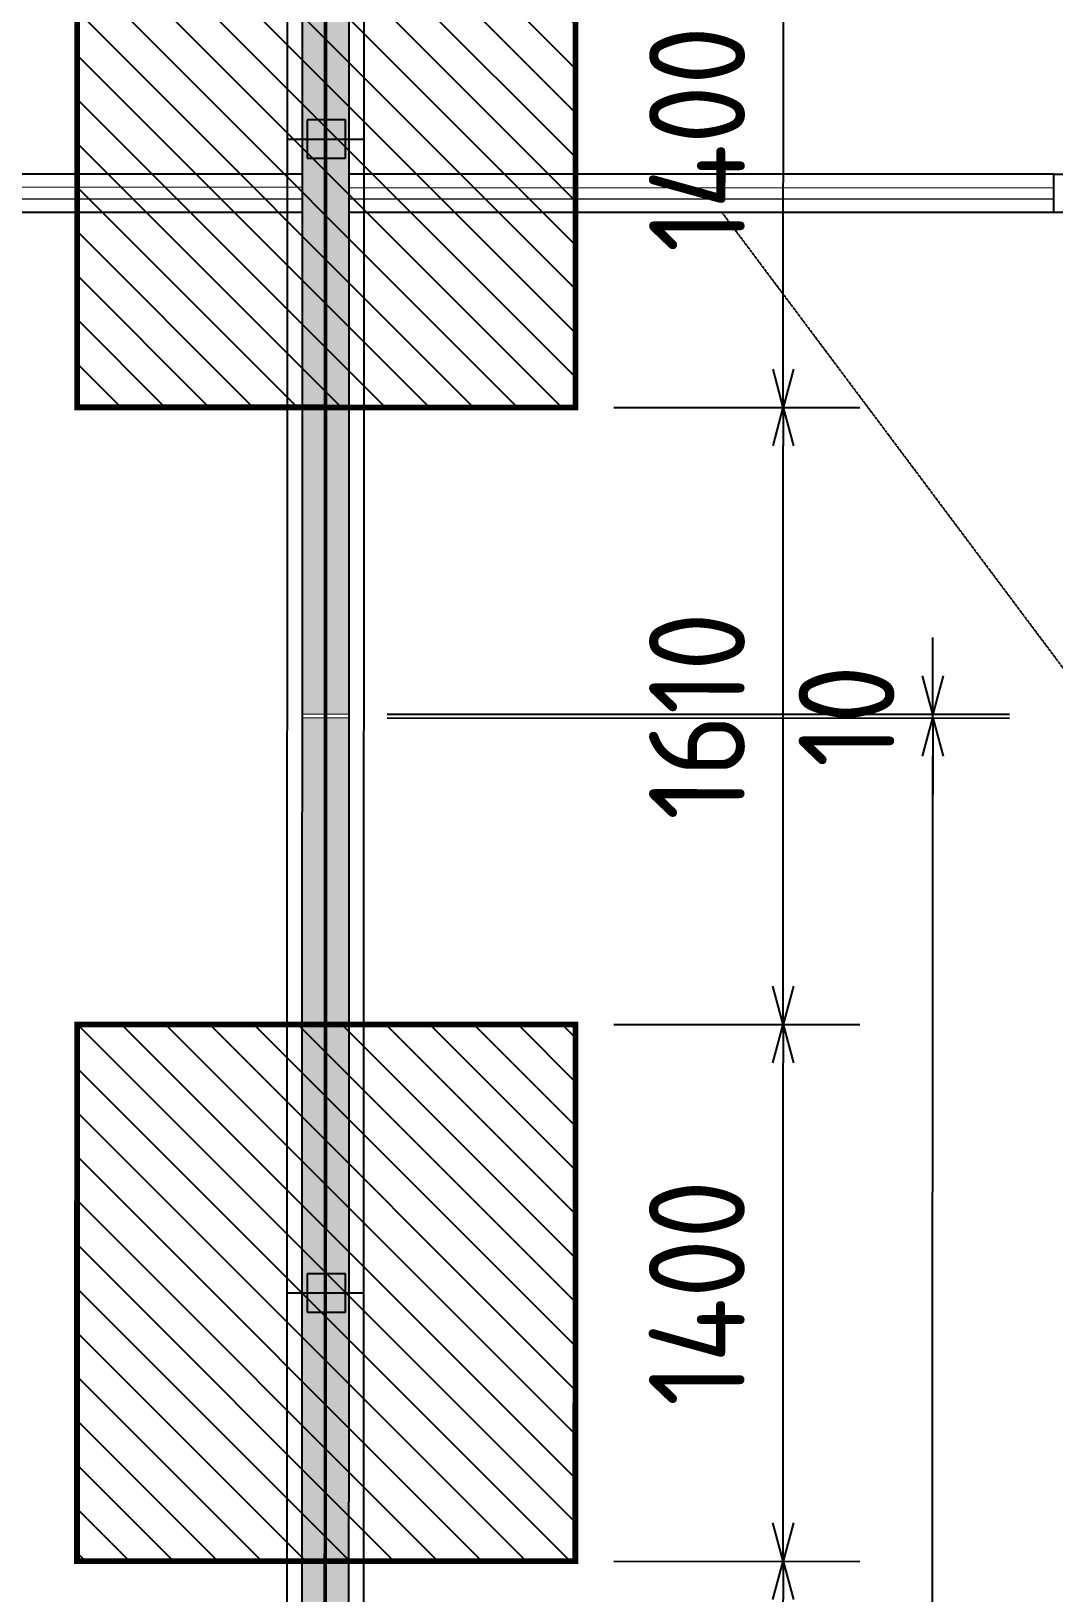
# Model space of a CAD drawing. Header units: centimetres. Extents: x -6122352 to 4157695, y -1694241 to 1947892.
# Drawn here: x 200890 to 203558, y -164985 to -160911 of the extents above; entities that cross this region are included whole.
import ezdxf
from ezdxf.xclip import XClip

# ---------------------------------------------------------------- set-up
doc = ezdxf.new("R2010")
doc.units = ezdxf.units.CM
doc.header["$MEASUREMENT"] = 0
doc.header["$XCLIPFRAME"] = 2
doc.header["$PDMODE"] = 66
doc.header["$PDSIZE"] = 100
doc.linetypes.add('DASHED2', pattern=[0.375, 0.25, -0.125])
for name, color, linetype in [('00-MI-DIM', 7, 'Continuous'), ('@MI-FOOTINGS', 7, 'Continuous'), ('@MI-MEP', 7, 'Continuous'), ('@MI-REF LAYER', 7, 'Continuous'), ('@MI-TYPE-02', 6, 'Continuous'), ('B_TH_6', 7, 'Continuous')]:
    doc.layers.add(name, color=color, linetype=linetype)
for name, color, linetype, lineweight, true_color in [('08-Compound Wall-2', 6, 'Continuous', 25, 0xff00ff), ('08-Compound Wall-3', 5, 'Continuous', 25, 0x0000ff), ('23585-XR-AR-DAMAC PLOT LIMITS$0$1-End units', 7, 'Continuous', 5, 0xf8991e)]:
    doc.layers.add(name, color=color, linetype=linetype, lineweight=lineweight, true_color=true_color)
doc.layers.add('23585-XR-AR-END-GROUND FLOOR$0$A-LOVR-PLAN', color=251, linetype='Continuous', lineweight=9)
doc.layers.add('A-ANNO-TEXT', color=3, linetype='Continuous', lineweight=25)
doc.styles.add('Schueco-BEMSTIL', font='isocpeur.ttf', dxfattribs={"width": 0.9})
doc.styles.get("Standard").update_dxf_attribs({"font": 'arial.ttf'})
doc.dimstyles.new('LEADER', dxfattribs={"dimtxt": 0.18, "dimasz": 0.25, "dimexe": 0.18, "dimexo": 0.0625, "dimgap": 0.09, "dimtad": 0, "dimtih": 1, "dimtoh": 1, "dimdec": 4, "dimzin": 0, "dimdsep": 46, "dimtxsty": 'Standard', "dimblk": 'DOT', "dimcen": 0.09, "dimadec": 0, "dimazin": 0, "dimtfac": 1, "dimtdec": 4, "dimtofl": 0, "dimtmove": 0, "dimatfit": 3, "dimldrblk": 'DOT', "dimfxl": 1, "dimtolj": 1, "dimtzin": 0, "dimarcsym": 0})
doc.dimstyles.new('MI- JWC-TXT-2.5 MM', dxfattribs={"dimscale": 1.5, "dimtxt": 2.5, "dimasz": 1, "dimexe": 2, "dimexo": 1, "dimgap": 1, "dimtad": 1, "dimdec": 0, "dimdsep": 46, "dimtxsty": 'Schueco-BEMSTIL', "dimblk": 'OPEN30', "dimcen": 0, "dimdle": 2, "dimclrd": 140, "dimclre": 8, "dimclrt": 40, "dimadec": 0, "dimazin": 2, "dimtfac": 1, "dimtdec": 0, "dimtix": 1, "dimtmove": 2, "dimatfit": 3, "dimldrblk": 'OPEN', "dimfxl": 2, "dimlwd": -1, "dimlwe": -1, "dimarcsym": 0})

# ---------------------------------------------------------------- blocks, each defined once
blk = doc.blocks.new('23585-XR-AR-BOUNDARY WALLS AND SETBACKS')
at = {"layer": '08-Compound Wall-2'}
for points in [[(496639.1689483006, 2768943.786529186), (496656.7903274597, 2768927.640386593)], [(496639.0338343583, 2768943.639069963), (496656.6552123292, 2768927.492928458)]]:
    blk.add_lwpolyline(points, dxfattribs=at)
blk = doc.blocks.new('A$C9d9485f6')
at = {"layer": 'A-ANNO-TEXT', "rotation": 312.4881850805905}
blk.add_blockref('23585-XR-AR-BOUNDARY WALLS AND SETBACKS', (-2377088.534775567, -1504219.252137818), dxfattribs=at)
blk = doc.blocks.new('23585-XR-AR-DAMAC PLOT LIMITS')
at = {"layer": '23585-XR-AR-DAMAC PLOT LIMITS$0$1-End units', "color": 251, "true_color": 0x636466}
for points in [[(496656.7965000002, 2768927.4991), (496639.1013000002, 2768943.7127), (496645.2829, 2768950.459100001), (496662.9780999999, 2768934.2455)], [(496650.6149000004, 2768920.752900001), (496632.9199000001, 2768936.966499999), (496639.1013000002, 2768943.7127), (496656.7965000002, 2768927.4991)]]:
    blk.add_lwpolyline(points, close=True, dxfattribs=at)
blk = doc.blocks.new('A$Cf093b529')
at = {"layer": 'A-ANNO-TEXT'}
blk.add_blockref('23585-XR-AR-DAMAC PLOT LIMITS', (-495391.9901121984, -2768603.441896566), dxfattribs=at)
blk = doc.blocks.new('A$C62ac5cd4')
at = {"color": 1, "true_color": 0xeb0000, "const_width": 0.008}
blk.add_lwpolyline([(54.29815629776567, -24.00028711138293), (45.1479600421153, -24.00023933476768), (39.1479552090168, -24.0002412640024), (33.14809783408418, -24.00010808045045), (27.14809300238267, -24.00011000968516), (21.14808816788718, -24.00011193961836), (15.14808333572, -24.00011386862025), (9.147943388205022, -23.99996833875775), (0.0007203249260783195, -23.99990891292691), (0, 0), (9.148070784285665, -9.646592661738396e-05), (15.14807561784983, -9.453482925891876e-05), (21.14808045001701, -9.26060602068901e-05), (27.14808528404683, -9.067612700164318e-05), (33.14809011667967, -8.874665945768356e-05), (39.14794749161229, -0.0002219299785792828), (45.14795232424513, -0.0002200007438659668), (54.2981485798955, -0.0002677775919437408)], close=True, dxfattribs=at)
blk = doc.blocks.new('A$C711b571c')
at = {"color": 1, "true_color": 0xeb0000, "const_width": 0.008}
blk.add_lwpolyline([(54.30210460349917, -0.0004635702352970839), (54.30253221606836, -24.0003601370845), (45.14992791507393, -24.00034483429044), (39.14978796849027, -24.00019676890224), (33.14978313492611, -24.00019616470672), (27.14977830182761, -24.00019555841573), (21.14977346872911, -24.00019495398737), (15.14991609519348, -24.00005923560821), (9.149911262560636, -24.00005862955004), (-2.420507371425629e-06, -24.00001933402382), (0, 0), (9.150048795621842, -0.0001867562532424927), (15.150053629186, -0.0001873618457466364), (21.15005846228451, -0.0001879669725894928), (27.14978072280064, -0.0001762248575687408), (33.1497855563648, -0.0001768304500728846), (39.14979038946331, -0.0001774353440850973), (45.1499303355813, -0.0003255011979490519)], close=True, dxfattribs=at)
blk = doc.blocks.new('XR-AR-END-SETTING OUT PLAN')
at = {"layer": '08-Compound Wall-3'}
for p, q in [((1900.044146533911, 10600.0005848068), (-523.2971514484661, 10600.00058478686)), ((1900.044146533911, 10500.00058480681), (-523.2971514474184, 10500.00058478684))]:
    blk.add_line(p, q, dxfattribs=at)
blk.add_lwpolyline([(1950.044146533911, 10600.00060864944), (1900.044146533911, 10600.00060864944), (1900.044145320485, 10500.00060864944), (1950.044146842208, 10500.00060864944)], close=True, dxfattribs=at)
at = {"layer": '23585-XR-AR-END-GROUND FLOOR$0$A-LOVR-PLAN'}
blk.add_lwpolyline([(1900.044146533911, 10600.00063503276), (1900.044146533911, 10500.00063249208)], dxfattribs=at)
blk.add_lwpolyline([(1900.044146839268, 10534.99812595142), (1900.044146839268, 10564.99812595142), (-523.3010777489098, 10564.99812655811), (-523.3010777489098, 10534.99812655811)], close=True, dxfattribs=at)
blk = doc.blocks.new('END UNIT')
at = {"xscale": 0.001, "yscale": 0.001, "zscale": 0.001}
blk.add_blockref('XR-AR-END-SETTING OUT PLAN', (-9.150201729830158, 0), dxfattribs=at)
blk = doc.blocks.new('TH_6')
blk.add_blockref('END UNIT', (495802.3053798428, 2769163.996563952))
at = {"xscale": -1}
blk.add_blockref('END UNIT', (495838.3053798437, 2769163.996563952), dxfattribs=at)
blk = doc.blocks.new('23585-XR-AR-MALDIVE-3$0$TH_6')
at = {"layer": 'B_TH_6', "xscale": 1.000019685734281, "yscale": 1.000019685734281, "zscale": 1.000019685734281}
blk.add_blockref('TH_6', (-9.760182827245444, -54.51303543616086), dxfattribs=at)
blk = doc.blocks.new('_Dot')
at = {"color": 0, "linetype": 'ByBlock', "lineweight": -2}
blk.add_line((-0.5, 0), (-1, 0), dxfattribs=at)
at = {"color": 0, "linetype": 'ByBlock', "const_width": 0.5}
blk.add_lwpolyline([(-0.25, 0, 1), (0.25, 0, 1)], format="xyb", close=True, dxfattribs=at)
blk = doc.blocks.new('A$Cc095a7f5')
at = {"color": 1, "true_color": 0xeb0000, "const_width": 0.008}
blk.add_lwpolyline([(54.29815629776567, -24.00028711138293), (45.1479600421153, -24.00023933453485), (39.14795520948246, -24.00024126376957), (33.14809783454984, -24.00010808045045), (27.14809300238267, -24.00011000968516), (21.14808816788718, -24.00011193938553), (15.14808333572, -24.00011386862025), (9.147943388205022, -23.99996833875775), (0.0007203249260783195, -23.99990891292691), (0, 0), (9.148070784285665, -9.646546095609665e-05), (15.14807561784983, -9.453482925891876e-05), (21.14808045001701, -9.26060602068901e-05), (27.14808528451249, -9.067589417099953e-05), (33.14809011667967, -8.874665945768356e-05), (39.14794749161229, -0.0002219299785792828), (45.14795232424513, -0.0002200007438659668), (54.2981485798955, -0.0002677775919437408)], close=True, dxfattribs=at)
blk = doc.blocks.new('A$C041ab15c')
at = {"color": 1, "true_color": 0xeb0000, "const_width": 0.008}
blk.add_lwpolyline([(54.30210460303351, -0.0004635704681277275), (54.3025322156027, -24.00036013685167), (45.14992791460827, -24.00034483429044), (39.14978796849027, -24.00019676890224), (33.14978313492611, -24.00019616447389), (27.14977830182761, -24.0001955581829), (21.14977346826345, -24.00019495375454), (15.14991609519348, -24.00005923537537), (9.149911262560636, -24.00005862955004), (-2.420973032712936e-06, -24.00001933379099), (0, 0), (9.15004879515618, -0.0001867562532424927), (15.150053629186, -0.0001873616129159927), (21.15005846181884, -0.0001879669725894928), (27.14978072280064, -0.0001762248575687408), (33.14978555589914, -0.0001768306829035282), (39.14979038946331, -0.0001774351112544537), (45.1499303355813, -0.0003255009651184082)], close=True, dxfattribs=at)
blk = doc.blocks.new('_Open30')
at = {"color": 0, "linetype": 'ByBlock', "lineweight": -2}
for p, q in [((-1, 0.26794919), (0, 0)), ((0, 0), (-1, -0.26794919)), ((0, 0), (-1, 0))]:
    blk.add_line(p, q, dxfattribs=at)
blk = doc.blocks.new('*D758')
at = {"layer": '00-MI-DIM', "color": 8, "transparency": 16777216}
for p, q in [((30080.91296065272, -159.9694285271588), (30080.91296065272, -1783.591701999178)), ((36080.91296065272, -159.9694285272136), (36080.91296065272, -1783.591701999177))]:
    blk.add_line(p, q, dxfattribs=at)
at = {"layer": '00-MI-DIM', "color": 140, "transparency": 16777216}
blk.add_line((30180.91296065272, -1583.591701999178), (35980.91296065272, -1583.591701999177), dxfattribs=at)
at = {"layer": 'Defpoints', "color": 0, "transparency": 16777216}
for p in [(30080.91296065272, -59.96942852717621), (36080.91296065272, -59.9694285272344), (36080.91296065272, -1583.591701999197)]:
    blk.add_point(p, dxfattribs=at)
at = {"layer": '00-MI-DIM', "color": 140, "transparency": 16777216, "xscale": 100, "yscale": 100, "zscale": 100, "rotation": 179.9999999999999}
blk.add_blockref('_Open30', (30080.91296065272, -1583.591701999178), dxfattribs=at)
at = {"layer": '00-MI-DIM', "color": 140, "transparency": 16777216, "xscale": 100, "yscale": 100, "zscale": 100}
blk.add_blockref('_Open30', (36080.91296065272, -1583.591701999177), dxfattribs=at)
at = {"layer": '00-MI-DIM', "color": 40, "transparency": 16777216, "insert": (33080.91296065275, -1358.591701999192), "char_height": 250, "attachment_point": 5, "style": 'Schueco-BEMSTIL'}
blk.add_mtext('6000', dxfattribs=at)
blk = doc.blocks.new('_Open')
at = {"color": 0, "linetype": 'ByBlock', "lineweight": -2}
for p, q in [((-1, 0.1666666666666667), (0, 0)), ((-1, -0.1666666666666667), (0, 0)), ((0, 0), (-1, 0))]:
    blk.add_line(p, q, dxfattribs=at)
blk = doc.blocks.new('*D759')
at = {"layer": '00-MI-DIM', "color": 8, "transparency": 16777216}
for p, q in [((36080.91296065272, -159.9694285271917), (36080.91296065272, -1783.591701999125)), ((36090.91296065275, -159.9694285271699), (36090.91296065275, -1783.591701999125))]:
    blk.add_line(p, q, dxfattribs=at)
at = {"layer": '00-MI-DIM', "color": 140, "transparency": 16777216}
for p, q in [((35980.91296065272, -1583.591701999125), (35880.91296065272, -1583.591701999125)), ((36080.91296065272, -1583.591701999125), (36090.91296065275, -1583.591701999125)), ((36190.91296065275, -1583.591701999125), (36290.91296065275, -1583.591701999125))]:
    blk.add_line(p, q, dxfattribs=at)
at = {"layer": 'Defpoints', "color": 0, "transparency": 16777216}
for p in [(36080.91296065272, -59.96942852721257), (36090.91296065275, -59.96942852719076), (36090.91296065275, -1583.591701999145)]:
    blk.add_point(p, dxfattribs=at)
at = {"layer": '00-MI-DIM', "color": 140, "transparency": 16777216, "xscale": 100, "yscale": 100, "zscale": 100}
blk.add_blockref('_Open30', (36080.91296065272, -1583.591701999125), dxfattribs=at)
at = {"layer": '00-MI-DIM', "color": 140, "transparency": 16777216, "xscale": 100, "yscale": 100, "zscale": 100, "rotation": 179.9999999999999}
blk.add_blockref('_Open30', (36090.91296065275, -1583.591701999125), dxfattribs=at)
at = {"layer": '00-MI-DIM', "color": 40, "transparency": 16777216, "insert": (36085.91296065273, -1358.591701999141), "char_height": 250, "attachment_point": 5, "style": 'Schueco-BEMSTIL'}
blk.add_mtext('10', dxfattribs=at)
blk = doc.blocks.new('T2-FOOTING PLAN')
at = {"layer": '@MI-FOOTINGS', "transparency": 33554679}
h = blk.add_hatch(dxfattribs=at)
h.set_pattern_fill('ANSI31', color=8, scale=650)
h.set_pattern_definition([(45, (0, 0), (-57.45242597140699, 57.45242597140699), [])])
h.paths.add_polyline_path([(-700, 650), (700, 650), (700, -650), (-700, -650)])
at = {"layer": '@MI-FOOTINGS', "color": 160, "true_color": 0x3340f0, "const_width": 15}
blk.add_lwpolyline([(-700, 650), (700, 650), (700, -650), (-700, -650)], close=True, dxfattribs=at)
at = {"layer": '@MI-FOOTINGS', "color": 30}
blk.add_point((0, 0), dxfattribs=at)
blk = doc.blocks.new('*D767')
at = {"layer": '00-MI-DIM', "color": 8, "transparency": 16777216}
for p, q in [((32280.9129267041, -751.5719271562587), (32280.9129267041, -1393.432728079776)), ((33880.91297347841, -751.5734429404423), (33880.91297347841, -1393.432728079776))]:
    blk.add_line(p, q, dxfattribs=at)
at = {"layer": '00-MI-DIM', "color": 140, "transparency": 16777216}
blk.add_line((32380.9129267041, -1193.432728079776), (33780.91297347841, -1193.432728079776), dxfattribs=at)
at = {"layer": 'Defpoints', "color": 0, "transparency": 16777216}
for p in [(32280.91292670409, -651.5719271562773), (33880.9129734784, -651.5734429404617), (33880.9129734784, -1193.432728079795)]:
    blk.add_point(p, dxfattribs=at)
at = {"layer": '00-MI-DIM', "color": 140, "transparency": 16777216, "xscale": 100, "yscale": 100, "zscale": 100, "rotation": 179.9999999999999}
blk.add_blockref('_Open30', (32280.9129267041, -1193.432728079776), dxfattribs=at)
at = {"layer": '00-MI-DIM', "color": 140, "transparency": 16777216, "xscale": 100, "yscale": 100, "zscale": 100}
blk.add_blockref('_Open30', (33880.91297347841, -1193.432728079776), dxfattribs=at)
at = {"layer": '00-MI-DIM', "color": 40, "transparency": 16777216, "insert": (33080.91295009125, -968.4327280797904), "char_height": 250, "attachment_point": 5, "style": 'Schueco-BEMSTIL'}
blk.add_mtext('1600', dxfattribs=at)
blk = doc.blocks.new('*D768')
at = {"layer": '00-MI-DIM', "color": 8, "transparency": 16777216}
for p, q in [((33880.91297347844, -751.5734429404496), (33880.91297347844, -1393.432728079768)), ((35280.9129734784, -751.5734429404123), (35280.9129734784, -1393.432728079767))]:
    blk.add_line(p, q, dxfattribs=at)
at = {"layer": '00-MI-DIM', "color": 140, "transparency": 16777216}
blk.add_line((33980.91297347844, -1193.432728079768), (35180.9129734784, -1193.432728079767), dxfattribs=at)
at = {"layer": 'Defpoints', "color": 0, "transparency": 16777216}
for p in [(33880.91297347843, -651.573442940469), (35280.9129734784, -651.5734429404325), (35280.9129734784, -1193.432728079787)]:
    blk.add_point(p, dxfattribs=at)
at = {"layer": '00-MI-DIM', "color": 140, "transparency": 16777216, "xscale": 100, "yscale": 100, "zscale": 100, "rotation": 179.9999999999999}
blk.add_blockref('_Open30', (33880.91297347844, -1193.432728079768), dxfattribs=at)
at = {"layer": '00-MI-DIM', "color": 140, "transparency": 16777216, "xscale": 100, "yscale": 100, "zscale": 100}
blk.add_blockref('_Open30', (35280.9129734784, -1193.432728079767), dxfattribs=at)
at = {"layer": '00-MI-DIM', "color": 40, "transparency": 16777216, "insert": (34580.91297347842, -968.4327280797829), "char_height": 250, "attachment_point": 5, "style": 'Schueco-BEMSTIL'}
blk.add_mtext('1400', dxfattribs=at)
blk = doc.blocks.new('*D769')
at = {"layer": '00-MI-DIM', "color": 8, "transparency": 16777216}
for p, q in [((35280.91297347843, -751.5734429404487), (35280.91297347843, -1393.432728079789)), ((36890.91292670412, -751.571927156438), (36890.91292670412, -1393.432728079788))]:
    blk.add_line(p, q, dxfattribs=at)
at = {"layer": '00-MI-DIM', "color": 140, "transparency": 16777216}
blk.add_line((35380.91297347843, -1193.432728079789), (36790.91292670412, -1193.432728079788), dxfattribs=at)
at = {"layer": 'Defpoints', "color": 0, "transparency": 16777216}
for p in [(35280.91297347843, -651.5734429404689), (36890.91292670411, -651.5719271564592), (36890.91292670412, -1193.43272807981)]:
    blk.add_point(p, dxfattribs=at)
at = {"layer": '00-MI-DIM', "color": 140, "transparency": 16777216, "xscale": 100, "yscale": 100, "zscale": 100, "rotation": 179.9999999999999}
blk.add_blockref('_Open30', (35280.91297347843, -1193.432728079789), dxfattribs=at)
at = {"layer": '00-MI-DIM', "color": 140, "transparency": 16777216, "xscale": 100, "yscale": 100, "zscale": 100}
blk.add_blockref('_Open30', (36890.91292670412, -1193.432728079788), dxfattribs=at)
at = {"layer": '00-MI-DIM', "color": 40, "transparency": 16777216, "insert": (36085.91295009127, -968.4327280798046), "char_height": 250, "attachment_point": 5, "style": 'Schueco-BEMSTIL'}
blk.add_mtext('1610', dxfattribs=at)
blk = doc.blocks.new('*D770')
at = {"layer": '00-MI-DIM', "color": 8, "transparency": 16777216}
for p, q in [((36890.91292670412, -751.5719271564308), (36890.91292670412, -1393.432728079766)), ((38290.91292670419, -751.5719271564445), (38290.91292670419, -1393.432728079766))]:
    blk.add_line(p, q, dxfattribs=at)
at = {"layer": '00-MI-DIM', "color": 140, "transparency": 16777216}
blk.add_line((36990.91292670412, -1193.432728079766), (38190.91292670419, -1193.432728079766), dxfattribs=at)
at = {"layer": 'Defpoints', "color": 0, "transparency": 16777216}
for p in [(36890.91292670411, -651.5719271564519), (38290.91292670417, -651.5719271564665), (38290.91292670418, -1193.432728079788)]:
    blk.add_point(p, dxfattribs=at)
at = {"layer": '00-MI-DIM', "color": 140, "transparency": 16777216, "xscale": 100, "yscale": 100, "zscale": 100, "rotation": 179.9999999999999}
blk.add_blockref('_Open30', (36890.91292670412, -1193.432728079766), dxfattribs=at)
at = {"layer": '00-MI-DIM', "color": 140, "transparency": 16777216, "xscale": 100, "yscale": 100, "zscale": 100}
blk.add_blockref('_Open30', (38290.91292670419, -1193.432728079766), dxfattribs=at)
at = {"layer": '00-MI-DIM', "color": 40, "transparency": 16777216, "insert": (37590.91292670416, -968.4327280797827), "char_height": 250, "attachment_point": 5, "style": 'Schueco-BEMSTIL'}
blk.add_mtext('1400', dxfattribs=at)
blk = doc.blocks.new('A$Cf744b3d2')
at = {"layer": '@MI-TYPE-02'}
h = blk.add_hatch(color=256, dxfattribs=at)
h.dxf.hatch_style = 1
h.paths.add_polyline_path([(5901.406811821071, 63.2088339099646), (-0.4458329489862081, 59.99999714994919), (-0.4668720423651394, -60.00000100570469), (5901.385772727663, -56.79116424568201)])
h.paths.add_polyline_path([(11911.40671944994, 62.15512598369969), (5911.406811667373, 63.20708065230428), (5911.385772573994, -56.79291750335688), (11911.38568035662, -57.84487217195419)])
h.paths.add_polyline_path([(17921.40662707892, 61.10141805747844), (11921.4067192963, 62.15337272609759), (11921.38568020292, -57.84662542956357), (17921.38558798557, -58.89858009817544)])
h.paths.add_polyline_path([(23931.40653470781, 60.04771013115533), (17931.40662692525, 61.0996647997672), (17931.38558783184, -58.90033335589396), (23931.38549561449, -59.95228802450583)])
h.paths.add_polyline_path([(24070.91296065273, 60.03057147288928), (30070.91296065273, 60.03057147288928), (30070.91296065273, -59.96942852711072), (24070.91296065273, -59.969428527118)])
h.paths.add_polyline_path([(30080.91296065276, 60.03057147282379), (36080.91296065273, 60.03057147281652), (36080.91296065273, -59.96942852718348), (30080.91296065273, -59.96942852717621)])
h.paths.add_polyline_path([(36090.91296065279, 60.03057147264917), (42090.91296065276, 60.03057147264917), (42090.91296065276, -59.96942852735083), (36090.91296065276, -59.96942852735083)])
h.paths.add_polyline_path([(42100.91296065276, 60.03057147252548), (47999.96895569476, 59.7409621197512), (47999.96895569476, -60.2590378802488), (42100.91296065276, -59.96942852747452)])
at = {"layer": '@MI-TYPE-02', "const_width": 2.5}
for points in [[(30080.91296065276, 60.03057147282379), (36080.91296065273, 60.03057147281652), (36080.91296065273, -59.96942852718348), (30080.91296065273, -59.96942852717621)], [(36090.91296065279, 60.03057147264917), (42090.91296065276, 60.03057147264917), (42090.91296065276, -59.96942852735083), (36090.91296065276, -59.96942852735083)]]:
    blk.add_lwpolyline(points, close=True, dxfattribs=at)
at = {"layer": '@MI-FOOTINGS'}
for p in [(34580.91297347844, -1.573442940469249), (37590.91292670413, -1.571927156452148)]:
    blk.add_blockref('T2-FOOTING PLAN', p, dxfattribs=at)
at = {"layer": '00-MI-DIM'}
for base, p1, p2, picture, middle in [((36080.91296065272, -1583.591701999197), (30080.91296065273, -59.96942852717621), (36080.91296065273, -59.96942852723441), '*D758', (33080.91296065276, -1583.591701999197)), ((36090.91296065275, -1583.591701999116), (36080.91296065273, -59.96942852721259), (36090.91296065276, -59.96942852719076), '*D759', (36085.91296065273, -1583.591701999117))]:
    dim = blk.add_linear_dim(base=base, p1=p1, p2=p2, dimstyle='MI- JWC-TXT-2.5 MM', dxfattribs=at)
    dim.commit()
    dim.dimension.update_dxf_attribs({"geometry": picture, "text_midpoint": middle, "dimtype": 160})
for base, p1, p2, picture, middle in [((33880.9129734784, -1193.432728079795), (32280.9129267041, -651.5719271562775), (33880.91297347841, -651.573442940462), '*D767', (33080.91295009125, -968.4327280797957)), ((35280.9129734784, -1193.432728079787), (33880.91297347844, -651.5734429404692), (35280.91297347841, -651.5734429404329), '*D768', (34580.91297347841, -968.4327280797884)), ((36890.91292670412, -1193.43272807981), (35280.91297347844, -651.5734429404692), (36890.91292670413, -651.5719271564594), '*D769', (36085.91295009127, -968.4327280798103)), ((38290.91292670418, -1193.432728079788), (36890.91292670413, -651.5719271564521), (38290.91292670419, -651.5719271564667), '*D770', (37590.91292670416, -968.4327280797886))]:
    dim = blk.add_linear_dim(base=base, p1=p1, p2=p2, dimstyle='MI- JWC-TXT-2.5 MM', dxfattribs=at)
    dim.commit()
    dim.dimension.update_dxf_attribs({"geometry": picture, "text_midpoint": middle})

msp = doc.modelspace()

# ---------------------------------------------------------------- block references
at = {"layer": '@MI-MEP', "color": 10, "xscale": 1000, "yscale": 1000, "zscale": 1000}
for name, p, rotation in [('A$C711b571c', (201656.2500581101, -174783.9390670481), 179.9905626783327), ('A$C62ac5cd4', (255953.1346584664, -174793.5473126883), 179.9901620519291)]:
    msp.add_blockref(name, p, dxfattribs=dict(at, rotation=rotation))
at = {"layer": '@MI-REF LAYER', "xscale": 1000, "yscale": 1000, "zscale": 1000}
msp.add_blockref('A$C9d9485f6', (-23958.95045533385, 48155.57226163784), dxfattribs=at)
at = {"layer": '@MI-REF LAYER', "xscale": 1000, "yscale": 1000, "zscale": 1000, "rotation": 312.4882903633292}
msp.add_blockref('A$Cf093b529', (-891608.7329339073, 539022.7201118186), dxfattribs=at)

# ---------------------------------------------------------------- next in the draw order: block references
at = {"layer": '@MI-REF LAYER'}
ref = msp.add_blockref('23585-XR-AR-MALDIVE-3$0$TH_6', (496470287.6231596, 2768928042.146455), dxfattribs=dict(at, xscale=1000, yscale=1000, zscale=1000, rotation=179.9901620352055))
XClip(ref).set_block_clipping_path([(495793.2155548502, 2769187.9369901186), (495793.21697509894, 2769163.9974125745), (495847.2586643086, 2769163.9971258836), (495847.2579624881, 2769187.9370612334), (495838.31886551995, 2769187.896688318), (495832.31872083666, 2769187.896835653), (495826.31871414464, 2769187.8968359823), (495820.3187054312, 2769187.896830543), (495814.31897930335, 2769187.8968236684), (495808.3189702737, 2769187.8968236437), (495802.3189610406, 2769187.8968233746)])
ref = msp.add_blockref('23585-XR-AR-MALDIVE-3$0$TH_6', (496524586.1594646, 2768928032.721827), dxfattribs=dict(at, xscale=1000, yscale=1000, zscale=1000, rotation=179.9901620622459))
XClip(ref).set_block_clipping_path([(495847.3952198066, 2769187.935563058), (495838.31909169024, 2769187.8967248513), (495832.31908332277, 2769187.8967248574), (495826.3192199203, 2769187.8968596635), (495820.31921308115, 2769187.896850109), (495814.31920416746, 2769187.8968599862), (495808.3191952454, 2769187.8968599923), (495802.31918632146, 2769187.896859997), (495793.3573151571, 2769187.9368566284), (495793.35971285636, 2769163.9969128855), (495847.394775833, 2769163.994428235)])

# ---------------------------------------------------------------- next in the draw order: block references
at = {"layer": '@MI-REF LAYER', "color": 10, "xscale": 1000, "yscale": 1000, "zscale": 1000, "rotation": 179.9893265042863}
for name, p in [('A$C041ab15c', (201656.164716182, -174783.9390509086)), ('A$Cc095a7f5', (255954.3977893108, -174793.5475431018))]:
    msp.add_blockref(name, p, dxfattribs=at)
at = {"layer": '@MI-TYPE-02', "rotation": 89.98973417812736}
msp.add_blockref('A$Cf744b3d2', (201651.9839935414, -198783.3992229489), dxfattribs=at)

# ---------------------------------------------------------------- next in the draw order: leaders
at = {"layer": '@MI-REF LAYER', "linetype": 'DASHED2'}
msp.add_leader([(202692.0835373262, -161384.2069687745, 157.4610399852849), (205832.0978059641, -165579.1128996387, 157.4610399852849)], dimstyle='LEADER', dxfattribs=at)

doc.saveas('drawing.dxf')
